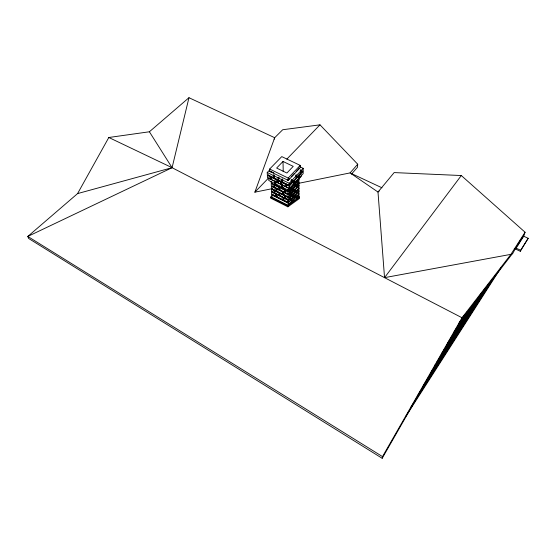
<?xml version="1.0" encoding="UTF-8"?>
<svg xmlns="http://www.w3.org/2000/svg" width="556" height="556" viewBox="0 0 556 556"><rect width="100%" height="100%" fill="white"/><g stroke="black" fill="none" stroke-linecap="round" stroke-linejoin="round"><path stroke-width="0.83" d="M301.991 171.456L298.398 175.3L298.398 177.614L299.114 177.962L303.173 173.611L303.187 171.29L299.114 175.64L299.114 177.962M296.146 177.698L297.912 175.814L298.635 176.162L298.635 178.483L294.527 182.882L293.811 182.528M298.947 196.935L297.078 198.985L298.947 197.644L298.947 196.935L298.259 196.595L297.794 197.102L297.794 196.539M298.947 194.197L297.147 196.164L297.147 198.346L298.947 196.372L298.947 194.197L298.259 193.849M295.556 194.023L294.437 195.239L294.451 197.436L295.146 197.776L298.947 193.627L298.954 191.431L298.259 191.09M296.445 192.487L297.14 192.828L298.954 190.861L298.954 188.644L298.259 188.303M295.125 192.223L295.111 189.999L294.409 189.652L294.423 191.883L295.125 192.223L298.954 188.067L298.961 185.836L298.259 185.495L297.787 186.003L297.787 185.426M298.961 185.259L298.961 183.007L297.126 184.981L297.133 187.233L298.961 185.259L298.259 184.912M295.097 186.587L298.961 182.424L298.961 180.158L295.09 184.321L295.097 186.587L294.388 186.239M296.417 181.2L297.126 181.541L298.961 179.567L298.968 177.315M298.975 167.905L298.975 168.517L296.049 171.623M298.767 178.003L299.448 178.337L299.448 176.801M297.96 196.511L299.51 197.283L299.51 198.471L287.904 206.825L270.605 198.089L270.57 197.227L272.426 195.781M300.184 165.375L300.177 167.738L288.23 180.422L269.736 171.387L269.646 169.031L281.767 156.604L300.184 165.375L288.196 178.073L288.23 180.422M301.338 172.666L301.345 170.324L300.629 169.983L300.622 172.318L301.338 172.666L303.194 170.685L303.208 168.343L300.191 166.904M300.629 169.983L300.143 170.497L300.865 170.845L300.859 173.18L296.758 177.559L296.042 177.211M301.296 174.82L301.289 176.356L299.448 178.337M274.136 139.215L274.685 137.714L282.705 129.736L319.985 124.836L357.716 164.222L357.473 167.293L351.441 174.167M271.87 188.741L254.863 192.181L274.685 137.714L188.97 97.703L149.397 131.772L108.816 137.492L77.583 193.585L27.8 236.439L28.613 238.454L382.187 458.297L382.507 456.601L462.022 317.754L510.936 254.342L525.066 232.227L461.306 175.536L394.148 172.589L377.997 192.042L384.543 277.652L510.936 254.342M188.97 97.703L172.082 167.697L27.8 236.439L382.507 456.601M516.121 248.15L523.71 236.244L528.2 238.295L520.652 250.256L516.121 248.15L516.781 246.162L512.514 253.842L512.695 253.3L461.41 319.943L382.187 458.297M523.71 236.244L525.066 232.227M514.244 248.456L520.298 251.284L520.652 250.256M528.2 238.295L520.298 251.284M405.706 416.562L500.949 267.777M430.671 372.986L484.936 288.578M423.269 385.669L424.207 384.21M425.145 382.75L488.814 283.602M417.208 396.282L418.14 394.823M419.078 393.363L492.623 278.723M410.606 407.743L412.01 405.553M412.948 404.087L495.882 274.671M447.927 342.704L470.397 307.857M441.2 354.297L442.611 352.108M443.549 350.655L475.922 300.407M434.396 366.029L435.334 364.569M436.745 362.38L480.905 293.763M458.992 323.231L460.403 321.055M461.807 318.88L463.683 315.982M453.842 332.37L467.019 311.965M384.543 277.652L461.306 175.536M357.716 164.222L350.071 172.909L299.072 183.23M287.904 206.825L288.369 205.435L299.51 197.283M293.624 201.46L293.617 200.021L292.922 199.673L292.929 201.119L293.624 201.46L295.584 200.056L296.682 198.853L296.675 196.678L295.987 196.331L293.429 199.117M291.337 199.722L291.358 201.911L288.203 205.352L288.175 203.162L291.337 199.722L290.635 199.375M291.81 199.201L291.115 198.853L291.135 201.043L291.83 201.397L291.81 199.201L294.666 196.101L293.964 195.754L292.254 197.616M295.146 197.776L295.139 195.587L298.954 191.431M291.83 201.397L294.673 198.29L294.666 196.101M293.144 200.535L289.739 204.254L293.151 201.8L293.144 200.535L292.449 200.188M293.617 200.021L296.675 196.678M287.146 199.131L284.088 197.602L283.609 198.124L283.65 200.327L288.161 202.599L288.133 200.389L289.989 198.374L289.287 198.026M289.794 199.708L290.496 200.063L290.468 197.853L293.102 194.996L292.4 194.649L289.766 197.505L289.787 198.978M293.596 196.692L293.582 194.482L296.668 191.132L295.966 190.784L292.88 194.134L292.894 196.344L293.596 196.692L296.668 193.342L296.668 191.132M297.14 192.828L297.14 190.618L298.954 188.644M287.466 202.245L287.945 201.724M288.161 202.599L290.017 200.584L289.989 198.374M290.496 200.063L293.116 197.206L293.102 194.996M285.86 195.712L285.374 196.233L285.416 198.457L288.126 199.812L288.091 197.588L291.281 194.141L290.579 193.794L289.495 194.961M291.761 193.62L294.638 190.513L293.929 190.166L291.059 193.273L291.761 193.62L291.782 195.851L291.08 195.497L291.066 194.016M295.111 189.999L298.961 185.836M288.126 199.812L291.302 196.365L291.281 194.141M291.782 195.851L294.645 192.744L294.638 190.513M287.786 191.049L285.756 190.048L285.27 190.569L285.311 192.828L288.043 194.19L291.247 190.736L291.226 188.47L290.517 188.123L288.877 189.881M291.024 189.867L291.733 190.215L294.617 187.101L294.61 184.835L293.902 184.488M282.955 199.979L283.435 199.458L283.393 197.255L282.907 197.769L282.955 199.979L276.777 196.873L276.707 194.669L277.194 194.148L282.615 196.866M280.217 192.897L279.731 193.418L279.786 195.642L284.714 198.11L285.193 197.588L285.152 195.364L280.919 193.252M287.827 193.898L283.977 191.98L283.49 192.501L283.539 194.746L288.084 197.012L288.05 194.774L289.926 192.751L289.217 192.404M291.824 189.589L289.697 191.883L289.725 194.12L290.434 194.475L290.406 192.23L293.061 189.367L292.352 189.019M293.54 188.852L292.838 188.505L292.852 190.75L293.554 191.097L293.54 188.852L296.654 185.495L295.945 185.148L293.353 187.942M283.65 200.327L284.137 199.812M288.084 197.012L289.947 194.996L289.926 192.751M290.434 194.475L293.075 191.611L293.061 189.367M293.554 191.097L296.661 187.74L296.654 185.495M283.386 187.553L283.421 189.068L288.001 191.34L289.885 189.318L289.169 188.97M289.655 188.449L290.371 188.797L293.033 185.933M296.64 180.533L296.647 182.055L293.519 185.412L292.81 185.065M288.043 194.19L288.008 191.931L291.226 188.47M291.733 190.215L291.712 187.949L294.61 184.835M284.714 198.11L284.672 195.886L285.152 195.364M287.334 193.835L287.82 193.314M296.431 186.135L296.424 184.641L297.78 182.59M282.837 194.391L283.317 193.87L283.275 191.632L282.789 192.154L282.837 194.391L276.603 191.285L276.54 189.04L277.027 188.526M284.602 192.48L285.089 191.959L285.047 189.693L280.071 187.226L279.578 187.747L279.64 190.013L284.602 192.48L284.561 190.221L285.047 189.693M289.273 188.519L294.041 183.404L294.027 181.089L293.304 180.735L289.016 185.322L286.952 184.307L286.458 184.835L286.493 187.15L289.273 188.519L289.245 186.204L294.027 181.089M283.539 194.746L284.026 194.225M287.292 190.986L287.779 190.465M288.397 190.187L288.369 187.893L282.295 184.898L282.344 187.191L288.397 190.187L290.288 188.157M290.1 187.296L290.781 187.636L294.895 183.216L294.214 182.889L294.694 182.368L295.375 182.702L298.968 178.844M291.017 189.109L291.003 187.601L293.318 185.113M296.077 182.146L297.78 179.734M279.091 195.295L279.578 194.774L279.515 192.55L275.303 190.451L274.817 190.965L274.893 193.189L279.091 195.295L279.029 193.071L279.515 192.55M269.667 169.99L267.227 172.499L267.332 174.834L273.323 177.781L273.246 175.446L273.747 174.925L274.462 175.272L273.955 175.793L274.038 178.129L278.049 180.102L277.979 177.767L278.48 177.246L279.202 177.593L278.702 178.122L278.764 180.457L281.704 181.902L281.649 179.567L282.149 179.039L282.858 179.386L282.358 179.915L282.406 182.243L289.238 185.6L291.636 183.035L291.615 180.7L290.892 180.346L291.386 179.824L292.108 180.179L292.129 182.507L291.407 182.16M292.129 182.507L296.272 178.08L296.265 175.745L295.542 175.397L296.035 174.876L296.751 175.223L296.758 177.559M294.527 182.882L294.52 180.561L298.635 176.162M276.388 184.085L276.436 185.607L282.712 188.72L283.199 188.199L281.809 187.504M276.082 196.532L276.568 196.011L276.499 193.801L276.012 194.322L276.082 196.532L271.641 194.294L271.557 192.084L276.012 194.322M283.421 189.068L283.907 188.547M285.777 186.795L286.27 186.267L286.236 183.953L281.683 181.715L281.19 182.243L281.246 184.557L285.777 186.795L285.735 184.481L286.236 183.953M289.238 185.6L289.203 183.271L291.615 180.7M292.108 180.179L296.265 175.745M296.751 175.223L300.865 170.845M301.345 170.324L303.208 168.343M276.777 196.873L277.256 196.358M287.501 180.068L287.834 179.72L287.841 180.325L289.6 178.462M278.938 189.659L279.425 189.144L279.369 186.879L275.123 184.78L274.629 185.294L274.706 187.56L278.938 189.659L278.876 187.4L279.369 186.879M281.635 186.844L281.579 184.543L275.359 181.478L275.428 183.772L281.635 186.844L282.107 186.343L282.052 184.05M291.358 176.593L294.291 173.486M279.64 190.013L280.127 189.492M282.344 187.191L282.816 186.698L282.107 186.343M280.53 184.203L281.023 183.682L280.968 181.367L278.215 180.012L277.715 180.533L277.785 182.848L280.53 184.203L280.474 181.888L280.968 181.367M282.406 182.243L282.907 181.722M281.246 184.557L281.739 184.029L281.023 183.682M272.329 194.642L272.808 194.127L272.829 194.697L287.952 202.294M274.198 192.842L274.122 190.618L271.453 189.283L271.536 191.507L274.198 192.842L274.685 192.327L274.608 190.103L273.295 189.443M275.908 190.937L275.839 188.692L271.342 186.462L271.425 188.706L275.908 190.937L276.395 190.423L276.325 188.178L273.288 186.67M276.603 191.285L277.096 190.771M272.225 191.855L272.711 191.34M281.704 181.902L282.205 181.374L282.149 179.039M275.839 188.692L276.325 188.178M274.122 190.618L274.608 190.103M277.069 182.5L277.569 181.979L277.5 179.657L271.279 176.606L270.779 177.121L270.869 179.435L277.069 182.5L277.006 180.186L277.5 179.657M277.785 182.848L278.278 182.326L278.215 180.012M272.12 189.047L272.614 188.533L272.635 189.116M271.161 181.499L271.217 183.021L275.734 185.259L276.221 184.745M274.011 187.212L274.497 186.691L274.421 184.432L273.934 184.946L274.011 187.212L271.321 185.878L271.238 183.612L273.934 184.946M274.727 183.424L274.65 181.124L268.68 178.177L268.77 180.478L274.727 183.424L275.199 182.931L275.123 180.63M278.049 180.102L278.549 179.581L278.48 177.246M273.323 177.781L273.823 177.26L273.747 174.925M274.038 178.129L274.532 177.607M270.167 179.088L270.077 176.773L267.353 175.432L267.45 177.753L270.167 179.088L270.661 178.573L270.577 176.259L268.562 175.265L268.534 174.66M283.018 161.462L276.638 168.051L286.889 173.02L293.227 166.355L283.018 161.462L283.226 171.707M254.863 192.181L268.736 177.837M286.82 159.134L319.985 124.836M270.077 176.773L270.577 176.259M269.736 171.387L270.07 171.039L273.879 172.902M379.185 191.062L377.997 192.042L350.071 172.909L381.986 187.803M77.583 193.585L172.082 167.697L462.022 317.754M108.816 137.492L172.082 167.697L149.397 131.772M301.991 170.852L302.714 171.199M298.398 175.3L299.114 175.64M298.259 179.22L298.961 179.567M298.259 182.076L298.961 182.424M294.52 180.561L293.797 180.213L293.804 181.756M295.938 181.708L296.647 182.055M269.646 169.031L288.196 178.073M293.325 183.049L294.041 183.404M296.424 184.641L297.126 184.981M294.381 183.973L295.09 184.321M290.913 182.681L291.636 183.035M267.227 172.499L273.246 175.446M273.955 175.793L277.979 177.767M278.702 178.122L281.649 179.567M282.358 179.915L289.203 183.271M298.259 187.726L298.954 188.067M298.259 190.513L298.954 190.861M270.779 177.121L277.006 180.186M277.715 180.533L280.474 181.888M281.19 182.243L285.735 184.481M286.458 184.835L289.245 186.204M291.003 187.601L291.712 187.949M297.14 190.618L296.438 190.27L296.445 191.75M269.82 178.017L271.335 178.768M270.661 178.573L271.37 178.921M277.569 181.979L278.278 182.326M298.259 193.286L298.947 193.627M290.538 190.381L291.247 190.736M298.259 196.032L298.947 196.372M289.697 191.883L290.406 192.23M292.88 194.134L293.582 194.482M297.147 196.164L296.452 195.823L296.459 197.276M274.629 185.294L278.876 187.4M279.578 187.747L284.561 190.221M285.27 190.569L288.008 191.931M294.437 195.239L295.139 195.587M277.722 188.873L282.58 191.285M289.245 194.642L289.947 194.996M296.39 198.638L297.245 199.062M276.54 189.04L282.789 192.154M283.49 192.501L288.05 194.774M292.421 196.859L293.116 197.206M289.766 197.505L290.468 197.853M286.528 196.046L287.869 196.713M274.817 190.965L279.029 193.071M279.731 193.418L284.672 195.886M285.374 196.233L288.091 197.588M292.456 201.453L293.151 201.8M272.732 191.917L275.748 193.425M276.707 194.669L282.907 197.769M283.609 198.124L288.133 200.389M275.067 195.26L276.568 196.011M288.175 203.162L271.662 194.864L271.745 197.06M289.044 203.899L289.905 204.337M271.057 196.713L288.369 205.435M270.57 197.227L287.89 205.963M270.779 171.387L270.8 171.992M272.51 185.704L272.53 186.288M275.686 183.737L275.734 185.259M282.663 186.441L282.712 188.72M287.966 189.061L288.001 191.34M289.009 184.717L289.016 185.322M290.35 187.275L290.371 188.797M291.386 179.824L291.4 181.381M295.368 181.166L295.375 182.702M518.136 244.042L517.789 245.078L521.055 239.469L518.136 244.042M522.39 237.37L522.042 238.413L523.057 236.328L522.39 237.37"/></g></svg>
